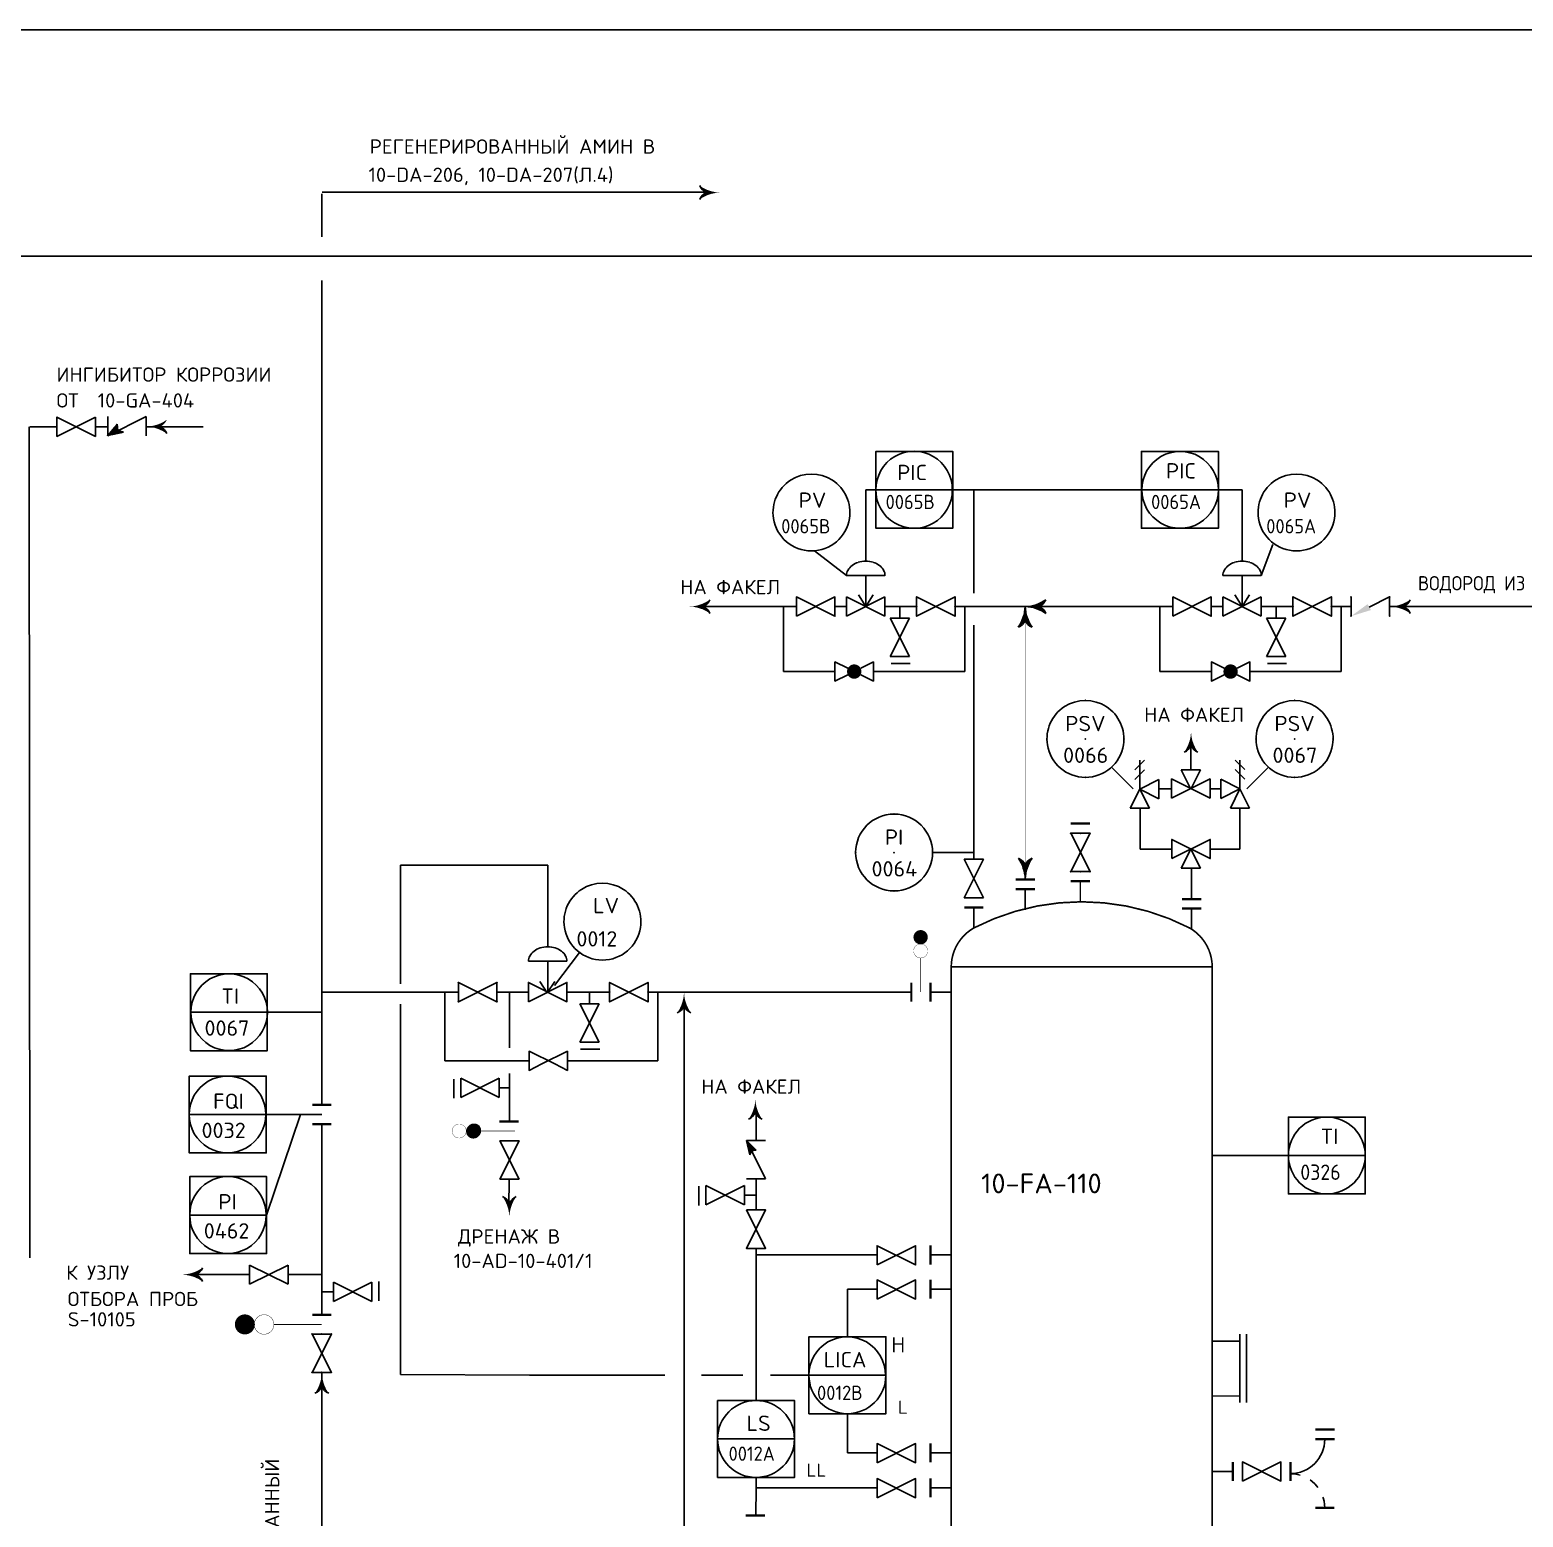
# Model space of a CAD drawing. Extents: x 270 to 589, y 86 to 206.
# Drawn here: x 444.64 to 458.23, y 102.06 to 115.6 of the extents above; entities that cross this region are included whole.
import ezdxf
from ezdxf.enums import TextEntityAlignment as Align

# ---------------------------------------------------------------- set-up
doc = ezdxf.new("R2010")
doc.units = 0
doc.header["$MEASUREMENT"] = 0
for name, pattern in [('DASH', [0.15625, 0.09375, -0.0625]), ('HIDDEN', [0.125, 0.0625, -0.0625]), ('PHANTOM', [0.84375, 0.375, -0.09375, 0.09375, -0.09375, 0.09375, -0.09375]), ('SDASH', [0.09375, 0.046875, -0.046875])]:
    doc.linetypes.add(name, pattern=pattern)
doc.layers.get('0').update_dxf_attribs({"linetype": 'CONTINUOUS'})
for name, color, linetype in [('IN-ATTRIBS', 7, 'CONTINUOUS'), ('IN-ELECTRICAL', 7, 'HIDDEN'), ('IN-EQUIPMENT', 7, 'CONTINUOUS'), ('IN-INST-TAP', 7, 'CONTINUOUS'), ('IN-INSTRUMENT', 7, 'SDASH'), ('IN-MAJ-PROC', 3, 'CONTINUOUS'), ('IN-MIN-PROC', 7, 'CONTINUOUS'), ('IN-PNEUMATIC', 7, 'CONTINUOUS')]:
    doc.layers.add(name, color=color, linetype=linetype)
doc.styles.add('ATTRIBS', font='SIMPLEX', dxfattribs={"width": 0.8, "height": 0.125})
doc.styles.add('NARROW', font='simplex', dxfattribs={"width": 0.75, "height": 0.1})
doc.styles.add('S1', font='SIMPLEX.shx')
doc.styles.add('SIMPLEX', font='SIMPLEX')

# ---------------------------------------------------------------- blocks, each defined once
blk = doc.blocks.new('BUBTEXT')
at = {"layer": 'IN-ATTRIBS'}
for p in [(0, 0.25), (-0.25, 0), (0, 0), (0.25, 0), (0, -0.25)]:
    blk.add_point(p, dxfattribs=at)
at = {"layer": 'IN-ATTRIBS', "flags": 1}
for tag, style, width, p in [('IDNUM', 'ATTRIBS', 0.8, (0.0087, 0.5838)), ('DWGNO', 'ATTRIBS', 0.8, (0.0029, 0.4474)), ('FILENO', 'ATTRIBS', 0.8, (-0.003, 0.3111)), ('LOC', 'ATTRIBS', 0.8, (-0.0799, -0.422)), ('SIG', 'ATTRIBS', 0.8, (-0.0872, -0.5633)), ('INSTALL', 'ATTRIBS', 0.8, (-0.0872, -0.6994)), ('SERV', 'ATTRIBS', 0.8, (-0.0834, -0.8376)), ('DATE', 'ATTRIBS', 0.8, (-0.0881, -0.9694)), ('DES', 'NARROW', 0.75, (-0.0866, -1.1017)), ('CSYS', 'NARROW', 0.75, (-0.0866, -1.2425))]:
    blk.add_attdef(tag, text='', height=0.1, dxfattribs=dict(at, style=style, width=width)).set_placement(p, align=Align.CENTER)
at = {"layer": 'IN-ATTRIBS', "style": 'ATTRIBS', "flags": 1}
blk.add_attdef('SYSCDI', text='', height=0.1, dxfattribs=at).set_placement((-0.3125, 0.3125), align=Align.RIGHT)
at = {"layer": 'IN-ATTRIBS', "style": 'S1'}
for tag, p in [('XT', (0.3241, 0.2568)), ('A1', (0.3233, 0.1153)), ('A2', (0.3233, -0.0347)), ('A3', (0.3233, -0.1847)), ('RES', (0.3233, -0.3422))]:
    blk.add_attdef(tag, p, '', height=0.1, dxfattribs=at)
at = {"layer": 'IN-ATTRIBS', "style": 'ATTRIBS'}
blk.add_attdef('SYSCDV', text='', height=0.1, dxfattribs=at).set_placement((-0.3125, 0.1411), align=Align.RIGHT)
at = {"layer": 'IN-ATTRIBS', "style": 'S1'}
for tag, p in [('INSTTYPE', (-0.0002, 0.0499)), ('TAGNUM', (0.0019, -0.1561)), ('MD', (0.4017, -0.5655)), ('SZ', (0.4017, -0.6963))]:
    blk.add_attdef(tag, text='', height=0.1, dxfattribs=at).set_placement(p, align=Align.CENTER)
blk = doc.blocks.new('VALVTEXT')
at = {"layer": 'IN-ATTRIBS'}
for p in [(0, 0.0625), (0, 0), (0.25, 0.0625), (0.25, 0), (0, -0.0625), (0.25, -0.0625)]:
    blk.add_point(p, dxfattribs=at)
at = {"layer": 'IN-ATTRIBS', "style": 'S1', "flags": 1}
for tag, p in [('IDNUM', (0.125, 0.5625)), ('DWGNO', (0.125, 0.4375)), ('FILENO', (0.125, 0.3125))]:
    blk.add_attdef(tag, text='', height=0.1, dxfattribs=at).set_placement(p, align=Align.CENTER)
at = {"layer": 'IN-ATTRIBS', "style": 'S1'}
for tag, p in [('MODE', (0.125, 0.078125)), ('SIZE', (0.125, -0.1875))]:
    blk.add_attdef(tag, text='', height=0.1, dxfattribs=at).set_placement(p, align=Align.CENTER)

msp = doc.modelspace()

# ---------------------------------------------------------------- hatches: boundary and pattern name
at = {"linetype": 'DASH'}
h = msp.add_hatch(dxfattribs=at)
h.set_pattern_fill('ANSI31', color=2, scale=0.0014, angle=360, style=0)
h.set_pattern_definition([(45, (-17.16701817, 90.45325005), (-0.00012374368671, 0.00012374368671), [])])
edge = h.paths.add_edge_path()
edge.add_line((445.491, 111.935), (445.345, 111.903))
edge.add_line((445.347, 111.904), (445.433, 112.008))
edge.add_line((445.433, 112.008), (445.44, 111.95))
edge.add_line((445.44, 111.95), (445.491, 111.935))
at = {"linetype": 'CONTINUOUS'}
h = msp.add_hatch(dxfattribs=at)
h.set_pattern_fill('ANSI31', color=2, scale=0.001, angle=90, style=0)
h.set_pattern_definition([(135, (459.09195423, -239.25420055), (-8.838834765e-05, -8.838834765e-05), [])])
edge = h.paths.add_edge_path()
edge.add_arc((448.677, 105.574), 0.0638, 270, 450)
edge.add_arc((448.677, 105.574), 0.0638, 90, 270)
at = {"layer": 'IN-MIN-PROC', "linetype": 'CONTINUOUS'}
h = msp.add_hatch(dxfattribs=at)
h.set_pattern_fill('ANSI31', color=2, scale=0.0001, angle=-90, style=0)
h.set_pattern_definition([(315, (294.642694673, 475.796867016), (8.83883476483e-06, 8.83883476483e-06), [])])
h.paths.add_polyline_path([(451.19, 105.358), (451.159, 105.489), (451.247, 105.399), (451.206, 105.394)])

# ---------------------------------------------------------------- linework, layer by layer
at = {"color": 6, "linetype": 'CONTINUOUS'}
msp.add_line((271.084, 115.597), (567.702, 115.597, 0.558), dxfattribs=at)
at = {"color": 5, "linetype": 'CONTINUOUS'}
for p, q in [((447.295, 114.104), (447.295, 113.712)), ((450.817, 114.12), (447.297, 114.12)), ((447.295, 113.316), (447.295, 105.811)), ((444.639, 104.421), (444.633, 111.985)), ((444.639, 111.985), (444.885, 111.985)), ((445.235, 111.985), (445.347, 111.985)), ((445.697, 111.985), (446.215, 111.985)), ((451.308, 110.348), (451.615, 110.348)), ((457.012, 110.348), (457.197, 110.348)), ((457.197, 110.348), (460.071, 110.348)), ((455.205, 109.084), (455.205, 109.084)), ((448.349, 106.838), (447.295, 106.838)), ((448.539, 106.838), (448.349, 106.838)), ((448.414, 106.838), (448.414, 106.213)), ((449.176, 106.838), (448.889, 106.838)), ((449.002, 106.838), (449.002, 106.331)), ((449.914, 106.838), (449.526, 106.838)), ((452.66, 106.838), (450.264, 106.838)), ((450.354, 106.838), (450.354, 106.213)), ((450.592, 106.721), (450.592, 98.936)), ((448.414, 106.213), (449.181, 106.213)), ((450.354, 106.213), (449.531, 106.213)), ((449.002, 106.096), (449.002, 105.661)), ((451.247, 105.766), (451.247, 105.489)), ((447.295, 105.636), (447.295, 103.901)), ((449, 105.136), (448.998, 104.883)), ((451.247, 105.139), (451.247, 104.856)), ((446.638, 104.267), (446.147, 104.267)), ((447.295, 104.267), (446.988, 104.267)), ((452.078, 104.134), (452.348, 104.134)), ((447.295, 103.376), (447.295, 99.831)), ((451.247, 102.326), (451.244, 102.073)), ((452.348, 102.326), (451.247, 102.326))]:
    msp.add_line(p, q, dxfattribs=at)
at = {"color": 2}
for p, q in [((445.347, 112.078), (445.347, 111.903)), ((445.347, 111.903), (445.697, 112.078)), ((445.697, 112.078), (445.697, 111.903)), ((452.07, 110.629), (452.42, 110.629)), ((452.245, 110.348), (452.245, 110.629)), ((455.495, 110.629), (455.845, 110.629)), ((455.67, 110.348), (455.67, 110.629)), ((452.07, 110.435), (452.07, 110.26)), ((452.42, 110.26), (452.07, 110.435)), ((452.07, 110.26), (452.42, 110.435)), ((452.42, 110.435), (452.42, 110.26)), ((452.555, 110.242), (452.555, 110.348)), ((455.495, 110.26), (455.845, 110.435)), ((455.845, 110.26), (455.495, 110.435)), ((455.495, 110.435), (455.495, 110.26)), ((455.845, 110.435), (455.845, 110.26)), ((455.98, 110.242), (455.98, 110.348)), ((456.662, 110.26), (456.662, 110.435)), ((452.643, 110.242), (452.468, 110.242)), ((452.468, 109.892), (452.643, 110.242)), ((452.468, 110.242), (452.643, 109.892)), ((456.068, 110.242), (455.893, 110.242)), ((455.893, 109.892), (456.068, 110.242)), ((455.893, 110.242), (456.068, 109.892)), ((452.643, 109.892), (452.468, 109.892)), ((452.65, 109.828), (452.475, 109.828)), ((456.068, 109.892), (455.893, 109.892)), ((456.075, 109.828), (455.9, 109.828)), ((454.694, 108.862), (454.782, 108.949)), ((454.694, 108.774), (454.782, 108.862)), ((454.738, 108.687), (454.738, 108.949)), ((455.203, 108.687), (455.115, 108.862)), ((455.115, 108.862), (455.29, 108.862)), ((455.29, 108.862), (455.203, 108.687)), ((455.606, 108.951), (455.694, 108.864)), ((455.606, 108.864), (455.694, 108.776)), ((455.65, 108.689), (455.65, 108.951)), ((454.738, 108.687), (454.913, 108.774)), ((454.913, 108.774), (454.913, 108.599)), ((455.65, 108.689), (455.475, 108.776)), ((455.475, 108.776), (455.475, 108.601)), ((454.738, 108.687), (454.651, 108.512)), ((454.913, 108.599), (454.738, 108.687)), ((454.826, 108.512), (454.738, 108.687)), ((455.475, 108.601), (455.65, 108.689)), ((455.65, 108.689), (455.563, 108.514)), ((455.65, 108.689), (455.738, 108.514)), ((454.651, 108.512), (454.826, 108.512)), ((455.563, 108.514), (455.738, 108.514)), ((455.205, 108.14), (455.117, 107.965)), ((455.292, 107.965), (455.205, 108.14)), ((455.117, 107.965), (455.292, 107.965)), ((449.176, 107.119), (449.526, 107.119)), ((449.352, 106.838), (449.352, 107.119)), ((449.731, 106.732), (449.731, 106.838)), ((449.643, 106.732), (449.818, 106.382)), ((449.643, 106.382), (449.818, 106.732)), ((449.818, 106.732), (449.643, 106.732)), ((449.818, 106.382), (449.643, 106.382)), ((449.825, 106.318), (449.65, 106.318)), ((448.496, 105.872), (448.496, 106.047)), ((448.56, 106.054), (448.91, 105.879)), ((448.56, 105.879), (448.56, 106.054)), ((448.91, 106.054), (448.56, 105.879)), ((448.91, 105.879), (448.91, 106.054)), ((448.911, 105.966), (449.002, 105.966)), ((451.159, 105.489), (451.334, 105.139)), ((451.334, 105.489), (451.159, 105.489)), ((450.727, 104.896), (450.727, 105.071)), ((451.141, 105.078), (450.791, 104.903)), ((450.791, 104.903), (450.791, 105.078)), ((450.791, 105.078), (451.141, 104.903)), ((451.141, 104.903), (451.141, 105.078)), ((451.334, 105.139), (451.159, 105.139)), ((451.141, 104.99), (451.247, 104.99)), ((446.988, 104.354), (446.638, 104.179)), ((446.638, 104.179), (446.638, 104.354)), ((446.638, 104.354), (446.988, 104.179)), ((446.988, 104.179), (446.988, 104.354)), ((447.401, 104.11), (447.295, 104.11)), ((447.401, 104.022), (447.751, 104.197)), ((447.751, 104.022), (447.401, 104.197)), ((447.401, 104.197), (447.401, 104.022)), ((447.751, 104.197), (447.751, 104.022)), ((447.815, 104.204), (447.815, 104.029))]:
    msp.add_line(p, q, dxfattribs=at)
at = {"color": 2, "linetype": 'DASH'}
for p, q in [((445.347, 111.904), (445.433, 112.008)), ((445.433, 112.008), (445.44, 111.95)), ((445.491, 111.935), (445.345, 111.903)), ((445.44, 111.95), (445.491, 111.935))]:
    msp.add_line(p, q, dxfattribs=at)
at = {"linetype": 'CONTINUOUS'}
for p, q in [((452.337, 111.41), (453.037, 111.41)), ((454.754, 111.41), (455.454, 111.41)), ((446.099, 106.655), (446.799, 106.655)), ((446.089, 105.724), (446.789, 105.724)), ((456.091, 105.351), (456.791, 105.351)), ((446.093, 104.809), (446.793, 104.809)), ((451.728, 103.351), (452.428, 103.351)), ((450.897, 102.771), (451.597, 102.771))]:
    msp.add_line(p, q, dxfattribs=at)
at = {"color": 7, "linetype": 'CONTINUOUS'}
for p, q in [((455.845, 110.629), (455.95, 110.913)), ((452.07, 110.629), (451.779, 110.855)), ((452.245, 110.348), (452.178, 110.453)), ((452.245, 110.348), (452.313, 110.453)), ((455.67, 110.348), (455.603, 110.453)), ((455.67, 110.348), (455.738, 110.453)), ((449.347, 106.831), (449.279, 106.936)), ((449.347, 106.831), (449.415, 106.936)), ((446.799, 106.655), (447.295, 106.655)), ((455.404, 105.351), (456.091, 105.351))]:
    msp.add_line(p, q, dxfattribs=at)
at = {"color": 5, "linetype": 'CONTINUOUS'}
for points in [[(450.796, 114.116, -0.206864), (450.734, 114.179)], [(450.796, 114.116, 0.206864), (450.734, 114.054)], [(445.822, 111.985, -0.206864), (445.884, 111.923)], [(457.137, 110.348, 0.206864), (457.2, 110.41)], [(457.137, 110.348, -0.206864), (457.2, 110.285)], [(450.592, 106.713, -0.206864), (450.529, 106.65)], [(450.592, 106.713, 0.206864), (450.654, 106.65)], [(451.241, 105.743, -0.206864), (451.178, 105.681)], [(451.241, 105.743, 0.206864), (451.303, 105.681)], [(449.002, 104.914, 0.206864), (448.94, 104.977)], [(449.002, 104.914, -0.206864), (449.065, 104.977)], [(446.147, 104.267, 0.206864), (446.21, 104.329)], [(446.147, 104.267, -0.206864), (446.21, 104.204)], [(447.295, 103.25, -0.206864), (447.233, 103.187)], [(447.295, 103.25, 0.206864), (447.358, 103.187)]]:
    msp.add_lwpolyline(points, format="xyb", dxfattribs=at)
at = {"color": 2}
for points in [[(445.235, 112.072), (444.885, 111.897), (444.885, 112.072), (445.235, 111.897)], [(451.615, 110.26), (451.965, 110.435), (451.965, 110.26), (451.615, 110.435)], [(452.708, 110.26), (453.058, 110.435), (453.058, 110.26), (452.708, 110.435)], [(455.04, 110.26), (455.39, 110.435), (455.39, 110.26), (455.04, 110.435)], [(456.133, 110.26), (456.483, 110.435), (456.483, 110.26), (456.133, 110.435)], [(455.029, 108.604), (455.379, 108.779), (455.379, 108.604), (455.029, 108.779)], [(454.286, 107.935), (454.111, 108.285), (454.286, 108.285), (454.111, 107.935)], [(455.03, 108.053), (455.38, 108.228), (455.38, 108.053), (455.03, 108.228)], [(453.316, 107.697), (453.141, 108.047), (453.316, 108.047), (453.141, 107.697)], [(448.539, 106.75), (448.889, 106.925), (448.889, 106.75), (448.539, 106.925)], [(449.176, 106.751), (449.526, 106.926), (449.526, 106.751), (449.176, 106.926)], [(449.914, 106.75), (450.264, 106.925), (450.264, 106.75), (449.914, 106.925)], [(449.091, 105.136), (448.916, 105.486), (449.091, 105.486), (448.916, 105.136)], [(451.159, 104.856), (451.334, 104.506), (451.159, 104.506), (451.334, 104.856)], [(452.348, 104.355), (452.698, 104.53), (452.698, 104.355), (452.348, 104.53)], [(452.348, 104.044), (452.698, 104.219), (452.698, 104.044), (452.348, 104.219)], [(447.383, 103.376), (447.208, 103.726), (447.383, 103.726), (447.208, 103.376)], [(452.348, 102.554), (452.698, 102.729), (452.698, 102.554), (452.348, 102.729)], [(455.673, 102.387), (456.023, 102.562), (456.023, 102.387), (455.673, 102.562)], [(452.348, 102.236), (452.698, 102.411), (452.698, 102.236), (452.348, 102.411)]]:
    msp.add_lwpolyline(points, close=True, dxfattribs=at)
for points in [[(453.037, 111.357), (453.037, 111.76), (452.337, 111.76), (452.337, 111.357)], [(455.454, 111.357), (455.454, 111.76), (454.754, 111.76), (454.754, 111.357)], [(452.337, 111.357), (452.337, 111.06), (453.037, 111.06), (453.037, 111.357)], [(454.754, 111.357), (454.754, 111.06), (455.454, 111.06), (455.454, 111.357)], [(446.799, 106.601), (446.799, 107.005), (446.099, 107.005), (446.099, 106.601)], [(446.099, 106.601), (446.099, 106.305), (446.799, 106.305), (446.799, 106.601)], [(446.789, 105.67), (446.789, 106.074), (446.089, 106.074), (446.089, 105.67)], [(446.089, 105.67), (446.089, 105.374), (446.789, 105.374), (446.789, 105.67)], [(456.791, 105.297), (456.791, 105.701), (456.091, 105.701), (456.091, 105.297)], [(456.091, 105.297), (456.091, 105.001), (456.791, 105.001), (456.791, 105.297)], [(446.793, 104.755), (446.793, 105.159), (446.093, 105.159), (446.093, 104.755)], [(446.093, 104.755), (446.093, 104.459), (446.793, 104.459), (446.793, 104.755)], [(452.428, 103.297), (452.428, 103.701), (451.728, 103.701), (451.728, 103.297)], [(451.728, 103.297), (451.728, 103.001), (452.428, 103.001), (452.428, 103.297)], [(451.597, 102.717), (451.597, 103.121), (450.897, 103.121), (450.897, 102.717)], [(450.897, 102.717), (450.897, 102.421), (451.597, 102.421), (451.597, 102.717)]]:
    msp.add_lwpolyline(points)
at = {"color": 5}
for points in [[(450.765, 110.348, 0.206864), (450.827, 110.41)], [(450.765, 110.348, -0.206864), (450.827, 110.285)], [(453.696, 110.348, 0.150368), (453.884, 110.41)], [(453.696, 110.348, 0.150368), (453.759, 110.16)], [(453.821, 110.348, 0.206864), (453.884, 110.41)], [(453.821, 110.348, -0.206864), (453.884, 110.285)], [(453.696, 110.223, -0.206864), (453.634, 110.16)], [(453.696, 110.223, 0.206864), (453.759, 110.16)], [(455.205, 109.084, -0.206864), (455.143, 109.022)], [(455.205, 109.084, 0.206864), (455.268, 109.022)], [(453.696, 107.994, 0.206864), (453.634, 108.057)], [(453.696, 107.869, 0.150368), (453.634, 108.057)], [(453.696, 107.994, -0.206864), (453.759, 108.057)]]:
    msp.add_lwpolyline(points, format="xyb", dxfattribs=at)
at = {"color": 2}
for points in [[(457.012, 110.26), (457.012, 110.435), (456.827, 110.343)], [(452.082, 109.786), (451.965, 109.844), (451.965, 109.669), (452.082, 109.727)], [(452.199, 109.786), (452.315, 109.844), (452.315, 109.669), (452.199, 109.727)], [(455.507, 109.786), (455.391, 109.844), (455.391, 109.669), (455.507, 109.727)], [(455.624, 109.786), (455.741, 109.844), (455.741, 109.669), (455.624, 109.727)], [(449.415, 106.184), (449.181, 106.3), (449.181, 106.125), (449.297, 106.184)], [(449.297, 106.184), (449.531, 106.3), (449.531, 106.125), (449.415, 106.184)]]:
    msp.add_lwpolyline(points, dxfattribs=at)
for points, const_width in [([(452.108, 109.756, 1), (452.173, 109.756, 1)], 0.0656), ([(455.533, 109.756, 1), (455.598, 109.756, 1)], 0.0656), ([(452.712, 107.338, 1), (452.777, 107.338, 1)], 0.065), ([(452.681, 107.213, 1), (452.809, 107.213, 1)], 0.0025), ([(448.545, 105.51, 1), (448.545, 105.638, 1)], 0.0025), ([(448.677, 105.51, 1), (448.677, 105.638, 1)], 0.0025), ([(446.595, 103.768, 1), (446.595, 103.859, 1)], 0.091), ([(446.77, 103.724, 1), (446.77, 103.902, 1)], 0.0035)]:
    msp.add_lwpolyline(points, format="xyb", close=True, dxfattribs=dict(at, const_width=const_width))
at = {"color": 6}
for points, const_width in [([(453.609, 107.774), (453.784, 107.774)], 0.021), ([(453.696, 107.587), (453.696, 107.774)], 0.015), ([(454.111, 107.848), (454.286, 107.848)], 0.021), ([(454.198, 107.66), (454.198, 107.848)], 0.015), ([(453.141, 107.609), (453.316, 107.609)], 0.021), ([(453.228, 107.422), (453.228, 107.609)], 0.015), ([(455.123, 107.598), (455.298, 107.598)], 0.021), ([(455.21, 107.41), (455.21, 107.598)], 0.015), ([(452.835, 106.75), (452.835, 106.925)], 0.021), ([(453.023, 106.838), (452.835, 106.838)], 0.015), ([(452.835, 104.358), (452.835, 104.533)], 0.021), ([(453.023, 104.446), (452.835, 104.446)], 0.015), ([(452.835, 104.047), (452.835, 104.222)], 0.021), ([(453.023, 104.134), (452.835, 104.134)], 0.015), ([(455.648, 103.725), (455.648, 103.1)], 0.015), ([(455.71, 103.725), (455.71, 103.1)], 0.015), ([(455.398, 103.662), (455.648, 103.662)], 0.015), ([(455.398, 103.162), (455.648, 103.162)], 0.015), ([(452.835, 102.557), (452.835, 102.732)], 0.021), ([(453.023, 102.645), (452.835, 102.645)], 0.015), ([(455.398, 102.475), (455.585, 102.475)], 0.015), ([(455.585, 102.562), (455.585, 102.387)], 0.021), ([(452.835, 102.239), (452.835, 102.414)], 0.021), ([(453.023, 102.326), (452.835, 102.326)], 0.015)]:
    msp.add_lwpolyline(points, dxfattribs=dict(at, const_width=const_width))
at = {"color": 2}
msp.add_lwpolyline([(449.526, 107.119, 0.126822), (449.514, 107.167, 0.10607), (449.475, 107.212, 0.085783), (449.42, 107.24, 0.075445), (449.351, 107.25, 0.075445), (449.282, 107.24, 0.085783), (449.227, 107.212, 0.10607), (449.189, 107.167, 0.126822), (449.176, 107.119)], format="xyb", dxfattribs=at)
for points, const_width in [([(452.745, 107.15), (452.745, 106.838)], 0.005), ([(448.739, 105.574), (449.052, 105.574)], 0.005), ([(446.858, 103.813), (447.295, 103.813)], 0.007)]:
    msp.add_lwpolyline(points, dxfattribs=dict(at, const_width=const_width))
msp.add_circle((452.503, 108.109), 0.35)
for centre, radius, start, end in [((452.685, 111.413), 0.348, 359.6296, 180.3704), ((455.106, 111.412), 0.348, 359.6836, 180.3164), ((451.751, 111.204), 0.35, 351.1529, 188.8471), ((456.165, 111.204), 0.35, 351.1529, 188.8471), ((452.685, 111.408), 0.348, 178.8556, 0.4035), ((455.106, 111.408), 0.348, 179.5934, 0.4066), ((451.751, 111.204), 0.35, 188.8471, 351.1529), ((456.165, 111.204), 0.35, 188.8471, 351.1529), ((456.148, 109.143), 0.35, 351.1529, 188.8471), ((456.148, 109.143), 0.35, 188.8471, 351.1529), ((449.849, 107.48), 0.35, 351.1529, 188.8471), ((449.849, 107.48), 0.35, 188.8471, 351.1529), ((446.452, 106.657), 0.348, 359.6836, 180.3164), ((446.452, 106.654), 0.348, 179.8186, 0.1814), ((446.437, 105.726), 0.348, 359.6548, 180.3452), ((446.437, 105.723), 0.348, 179.787, 0.213), ((456.441, 105.351), 0.35, 360, 180), ((456.441, 105.351), 0.35, 180, 0), ((446.441, 104.811), 0.348, 359.6296, 180.3704), ((446.441, 104.807), 0.348, 179.5934, 0.4066), ((452.076, 103.353), 0.348, 359.6296, 180.3704), ((452.078, 103.351), 0.35, 180, 360), ((451.247, 102.771), 0.35, 0, 180), ((451.247, 102.771), 0.35, 180, 0)]:
    msp.add_arc(centre, radius, start, end)
for centre, radius, start, end in [((452.245, 110.528), 0.233, 90, 107.2579), ((452.245, 110.528), 0.233, 72.7421, 90), ((455.67, 110.528), 0.233, 90, 107.2579), ((455.67, 110.528), 0.233, 72.7421, 90), ((452.17, 110.629), 0.0996, 151.0888, 180), ((452.206, 110.609), 0.141, 126.8699, 151.0888), ((452.23, 110.578), 0.18, 107.2579, 126.8699), ((452.261, 110.578), 0.18, 53.1301, 72.7421), ((452.285, 110.609), 0.141, 28.9112, 53.1301), ((452.321, 110.629), 0.0996, 360, 28.9112), ((455.595, 110.629), 0.0996, 151.0888, 180), ((455.631, 110.609), 0.141, 126.8699, 151.0888), ((455.655, 110.578), 0.18, 107.2579, 126.8699), ((455.686, 110.578), 0.18, 53.1301, 72.7421), ((455.71, 110.609), 0.141, 28.9112, 53.1301), ((455.746, 110.629), 0.0996, 360, 28.9112)]:
    msp.add_arc(centre, radius, start, end, dxfattribs=at)
at = {"color": 5}
for centre, start, end in [((453.36, 110.356), 324.4623, 358.6678), ((453.689, 110.012), 54.4623, 88.6678), ((454.032, 107.861), 144.4623, 178.6678)]:
    msp.add_arc(centre, 0.336, start, end, dxfattribs=at)
at = {"color": 7}
for start, end in [(351.1529, 188.8471), (188.8471, 351.1529)]:
    msp.add_arc((454.244, 109.143), 0.35, start, end, dxfattribs=at)
at = {"color": 5, "linetype": 'CONTINUOUS'}
for points in [[(450.767, 114.157), (450.742, 114.162), (450.734, 114.179)], [(450.804, 114.14), (450.752, 114.148), (450.767, 114.157), (450.742, 114.162)], [(450.842, 114.127), (450.765, 114.135), (450.804, 114.14), (450.752, 114.148)], [(450.767, 114.075), (450.742, 114.07), (450.734, 114.054)], [(450.804, 114.092), (450.752, 114.085), (450.767, 114.075), (450.742, 114.07)], [(450.842, 114.105), (450.765, 114.097), (450.804, 114.092), (450.752, 114.085)], [(450.881, 114.119), (450.78, 114.124), (450.842, 114.127), (450.765, 114.135)], [(450.881, 114.113), (450.78, 114.108), (450.842, 114.105), (450.765, 114.097)], [(450.921, 114.116), (450.796, 114.116), (450.881, 114.119), (450.78, 114.124)], [(450.921, 114.116), (450.796, 114.116), (450.881, 114.113), (450.78, 114.108)], [(445.697, 111.985), (445.822, 111.985), (445.737, 111.989), (445.838, 111.993)], [(445.697, 111.985), (445.822, 111.985), (445.737, 111.982), (445.838, 111.977)], [(445.737, 111.989), (445.838, 111.993), (445.776, 111.997), (445.853, 112.004)], [(445.737, 111.982), (445.838, 111.977), (445.776, 111.974), (445.853, 111.967)], [(445.776, 111.997), (445.853, 112.004), (445.814, 112.009), (445.865, 112.017)], [(445.776, 111.974), (445.853, 111.967), (445.814, 111.961), (445.865, 111.954)], [(445.814, 112.009), (445.865, 112.017), (445.85, 112.026), (445.876, 112.031)], [(445.85, 112.026), (445.876, 112.031), (445.884, 112.048)], [(445.814, 111.961), (445.865, 111.954), (445.85, 111.944), (445.876, 111.939)], [(445.85, 111.944), (445.876, 111.939), (445.884, 111.923)], [(457.012, 110.348), (457.137, 110.348), (457.052, 110.351), (457.153, 110.356)], [(457.012, 110.348), (457.137, 110.348), (457.052, 110.345), (457.153, 110.34)], [(457.052, 110.351), (457.153, 110.356), (457.091, 110.359), (457.168, 110.366)], [(457.052, 110.345), (457.153, 110.34), (457.091, 110.336), (457.168, 110.329)], [(457.091, 110.359), (457.168, 110.366), (457.129, 110.372), (457.181, 110.379)], [(457.129, 110.372), (457.181, 110.379), (457.166, 110.389), (457.192, 110.394)], [(457.166, 110.389), (457.192, 110.394), (457.2, 110.41)], [(457.091, 110.336), (457.168, 110.329), (457.129, 110.324), (457.181, 110.316)], [(457.129, 110.324), (457.181, 110.316), (457.166, 110.307), (457.192, 110.302)], [(457.166, 110.307), (457.192, 110.302), (457.2, 110.285)], [(450.592, 106.838), (450.592, 106.713), (450.588, 106.798), (450.584, 106.697)], [(450.592, 106.838), (450.592, 106.713), (450.595, 106.798), (450.6, 106.697)], [(450.551, 106.684), (450.545, 106.658), (450.529, 106.65)], [(450.568, 106.721), (450.56, 106.669), (450.551, 106.684), (450.545, 106.658)], [(450.58, 106.759), (450.573, 106.682), (450.568, 106.721), (450.56, 106.669)], [(450.588, 106.798), (450.584, 106.697), (450.58, 106.759), (450.573, 106.682)], [(450.595, 106.798), (450.6, 106.697), (450.603, 106.759), (450.61, 106.682)], [(450.603, 106.759), (450.61, 106.682), (450.616, 106.721), (450.623, 106.669)], [(450.616, 106.721), (450.623, 106.669), (450.633, 106.684), (450.638, 106.658)], [(450.633, 106.684), (450.638, 106.658), (450.654, 106.65)], [(451.241, 105.868), (451.241, 105.743), (451.238, 105.828), (451.233, 105.727)], [(451.241, 105.868), (451.241, 105.743), (451.244, 105.828), (451.249, 105.727)], [(451.217, 105.751), (451.21, 105.699), (451.2, 105.714), (451.195, 105.689)], [(451.23, 105.789), (451.222, 105.712), (451.217, 105.751), (451.21, 105.699)], [(451.238, 105.828), (451.233, 105.727), (451.23, 105.789), (451.222, 105.712)], [(451.244, 105.828), (451.249, 105.727), (451.252, 105.789), (451.26, 105.712)], [(451.252, 105.789), (451.26, 105.712), (451.265, 105.751), (451.272, 105.699)], [(451.265, 105.751), (451.272, 105.699), (451.282, 105.714), (451.287, 105.689)], [(451.2, 105.714), (451.195, 105.689), (451.178, 105.681)], [(451.282, 105.714), (451.287, 105.689), (451.303, 105.681)], [(448.961, 104.943), (448.956, 104.969), (448.94, 104.977)], [(448.978, 104.906), (448.971, 104.958), (448.961, 104.943), (448.956, 104.969)], [(448.991, 104.868), (448.984, 104.945), (448.978, 104.906), (448.971, 104.958)], [(448.999, 104.829), (448.994, 104.93), (448.991, 104.868), (448.984, 104.945)], [(449.002, 104.789), (449.002, 104.914), (448.999, 104.829), (448.994, 104.93)], [(449.002, 104.789), (449.002, 104.914), (449.005, 104.829), (449.01, 104.93)], [(449.005, 104.829), (449.01, 104.93), (449.014, 104.868), (449.021, 104.945)], [(449.014, 104.868), (449.021, 104.945), (449.026, 104.906), (449.034, 104.958)], [(449.026, 104.906), (449.034, 104.958), (449.043, 104.943), (449.048, 104.969)], [(449.043, 104.943), (449.048, 104.969), (449.065, 104.977)], [(446.022, 104.267), (446.147, 104.267), (446.062, 104.27), (446.164, 104.275)], [(446.022, 104.267), (446.147, 104.267), (446.062, 104.263), (446.164, 104.259)], [(446.062, 104.27), (446.164, 104.275), (446.102, 104.278), (446.178, 104.285)], [(446.062, 104.263), (446.164, 104.259), (446.102, 104.255), (446.178, 104.248)], [(446.102, 104.278), (446.178, 104.285), (446.14, 104.291), (446.191, 104.298)], [(446.102, 104.255), (446.178, 104.248), (446.14, 104.243), (446.191, 104.235)], [(446.14, 104.291), (446.191, 104.298), (446.176, 104.308), (446.202, 104.313)], [(446.14, 104.243), (446.191, 104.235), (446.176, 104.226), (446.202, 104.221)], [(446.176, 104.308), (446.202, 104.313), (446.21, 104.329)], [(446.176, 104.226), (446.202, 104.221), (446.21, 104.204)], [(447.284, 103.296), (447.277, 103.219), (447.271, 103.258), (447.264, 103.206)], [(447.292, 103.335), (447.287, 103.234), (447.284, 103.296), (447.277, 103.219)], [(447.295, 103.375), (447.295, 103.25), (447.292, 103.335), (447.287, 103.234)], [(447.295, 103.375), (447.295, 103.25), (447.299, 103.335), (447.303, 103.234)], [(447.299, 103.335), (447.303, 103.234), (447.307, 103.296), (447.314, 103.219)], [(447.307, 103.296), (447.314, 103.219), (447.319, 103.258), (447.327, 103.206)], [(447.254, 103.221), (447.249, 103.195), (447.233, 103.187)], [(447.271, 103.258), (447.264, 103.206), (447.254, 103.221), (447.249, 103.195)], [(447.319, 103.258), (447.327, 103.206), (447.336, 103.221), (447.341, 103.195)], [(447.336, 103.221), (447.341, 103.195), (447.358, 103.187)]]:
    msp.add_solid(points, dxfattribs=at)
at = {"color": 5}
for points in [[(450.64, 110.348), (450.765, 110.348), (450.68, 110.351), (450.781, 110.356)], [(450.64, 110.348), (450.765, 110.348), (450.68, 110.345), (450.781, 110.34)], [(450.68, 110.351), (450.781, 110.356), (450.719, 110.359), (450.796, 110.366)], [(450.68, 110.345), (450.781, 110.34), (450.719, 110.336), (450.796, 110.329)], [(450.719, 110.359), (450.796, 110.366), (450.757, 110.372), (450.809, 110.379)], [(450.757, 110.372), (450.809, 110.379), (450.793, 110.389), (450.819, 110.394)], [(450.793, 110.389), (450.819, 110.394), (450.827, 110.41)], [(453.696, 110.348), (453.696, 110.223), (453.693, 110.308), (453.688, 110.207)], [(453.696, 110.348), (453.821, 110.348), (453.736, 110.351), (453.838, 110.356)], [(453.696, 110.348), (453.696, 110.223), (453.7, 110.308), (453.704, 110.207)], [(453.696, 110.348), (453.821, 110.348), (453.736, 110.345), (453.838, 110.34)], [(453.736, 110.351), (453.838, 110.356), (453.776, 110.359), (453.852, 110.366)], [(453.736, 110.345), (453.838, 110.34), (453.776, 110.336), (453.852, 110.329)], [(453.776, 110.359), (453.852, 110.366), (453.814, 110.372), (453.865, 110.379)], [(453.814, 110.372), (453.865, 110.379), (453.85, 110.389), (453.876, 110.394)], [(453.85, 110.389), (453.876, 110.394), (453.884, 110.41)], [(450.719, 110.336), (450.796, 110.329), (450.757, 110.324), (450.809, 110.316)], [(450.757, 110.324), (450.809, 110.316), (450.793, 110.307), (450.819, 110.302)], [(450.793, 110.307), (450.819, 110.302), (450.827, 110.285)], [(453.672, 110.231), (453.665, 110.179), (453.655, 110.194), (453.65, 110.168)], [(453.685, 110.269), (453.678, 110.192), (453.672, 110.231), (453.665, 110.179)], [(453.693, 110.308), (453.688, 110.207), (453.685, 110.269), (453.678, 110.192)], [(453.7, 110.308), (453.704, 110.207), (453.708, 110.269), (453.715, 110.192)], [(453.708, 110.269), (453.715, 110.192), (453.72, 110.231), (453.728, 110.179)], [(453.72, 110.231), (453.728, 110.179), (453.738, 110.194), (453.743, 110.168)], [(453.776, 110.336), (453.852, 110.329), (453.814, 110.324), (453.865, 110.316)], [(453.814, 110.324), (453.865, 110.316), (453.85, 110.307), (453.876, 110.302)], [(453.85, 110.307), (453.876, 110.302), (453.884, 110.285)], [(453.655, 110.194), (453.65, 110.168), (453.634, 110.16)], [(453.738, 110.194), (453.743, 110.168), (453.759, 110.16)], [(455.194, 109.13), (455.187, 109.053), (455.181, 109.092), (455.174, 109.04)], [(455.202, 109.169), (455.197, 109.068), (455.194, 109.13), (455.187, 109.053)], [(455.205, 109.209), (455.205, 109.084), (455.202, 109.169), (455.197, 109.068)], [(455.205, 109.209), (455.205, 109.084), (455.209, 109.169), (455.213, 109.068)], [(455.209, 109.169), (455.213, 109.068), (455.217, 109.13), (455.224, 109.053)], [(455.217, 109.13), (455.224, 109.053), (455.23, 109.092), (455.237, 109.04)], [(455.164, 109.056), (455.159, 109.03), (455.143, 109.022)], [(455.181, 109.092), (455.174, 109.04), (455.164, 109.056), (455.159, 109.03)], [(455.23, 109.092), (455.237, 109.04), (455.247, 109.056), (455.252, 109.03)], [(455.247, 109.056), (455.252, 109.03), (455.268, 109.022)], [(453.655, 108.023), (453.65, 108.049), (453.634, 108.057)], [(453.672, 107.987), (453.665, 108.038), (453.655, 108.023), (453.65, 108.049)], [(453.685, 107.948), (453.678, 108.025), (453.672, 107.987), (453.665, 108.038)], [(453.708, 107.948), (453.715, 108.025), (453.72, 107.987), (453.728, 108.038)], [(453.72, 107.987), (453.728, 108.038), (453.738, 108.023), (453.743, 108.049)], [(453.738, 108.023), (453.743, 108.049), (453.759, 108.057)], [(453.693, 107.909), (453.688, 108.011), (453.685, 107.948), (453.678, 108.025)], [(453.696, 107.869), (453.696, 107.994), (453.693, 107.909), (453.688, 108.011)], [(453.696, 107.869), (453.696, 107.994), (453.7, 107.909), (453.704, 108.011)], [(453.7, 107.909), (453.704, 108.011), (453.708, 107.948), (453.715, 108.025)]]:
    msp.add_solid(points, dxfattribs=at)
at = {"color": 2}
msp.add_solid([(456.843, 110.316), (456.662, 110.26), (456.812, 110.37)], dxfattribs=at)
at = {"layer": 'IN-EQUIPMENT', "color": 6}
msp.add_line((453.023, 107.067), (455.398, 107.067), dxfattribs=at)
at = {"layer": 'IN-EQUIPMENT', "color": 2, "const_width": 0.021}
for points in [[(454.111, 108.373), (454.286, 108.373)], [(453.609, 107.862), (453.784, 107.862)], [(452.66, 106.925), (452.66, 106.75)], [(447.208, 105.811), (447.383, 105.811)], [(447.208, 105.636), (447.383, 105.636)], [(448.911, 105.661), (449.086, 105.661)], [(447.208, 103.901), (447.383, 103.901)], [(456.336, 102.856), (456.511, 102.856)], [(456.511, 102.768), (456.336, 102.768)], [(456.11, 102.387), (456.11, 102.562)], [(451.153, 102.073), (451.328, 102.073)], [(456.335, 102.143), (456.51, 102.143)]]:
    msp.add_lwpolyline(points, dxfattribs=at)
at = {"layer": 'IN-EQUIPMENT', "color": 6, "const_width": 0.015}
msp.add_lwpolyline([(455.398, 107.067, 0.267949), (455.193, 107.422, 0.242718), (453.228, 107.422, 0.267949), (453.023, 107.067), (453.023, 101.817, 0.267949), (453.228, 101.461, 0.242718), (455.193, 101.461, 0.267949), (455.398, 101.817)], format="xyb", close=True, dxfattribs=at)
at = {"layer": 'IN-EQUIPMENT', "color": 6, "const_width": 0.021}
msp.add_lwpolyline([(455.123, 107.685), (455.298, 107.685)], dxfattribs=at)
at = {"layer": 'IN-INST-TAP'}
for p, q in [((453.228, 110.471), (453.228, 111.41)), ((453.228, 108.047), (453.228, 110.177)), ((453.228, 108.109), (452.853, 108.109)), ((449.414, 106.9), (449.639, 107.2)), ((446.789, 105.724), (447.295, 105.724))]:
    msp.add_line(p, q, dxfattribs=at)
at = {"layer": 'IN-INST-TAP', "color": 7}
for p, q in [((454.679, 108.689), (454.481, 108.887)), ((455.713, 108.689), (455.911, 108.887))]:
    msp.add_line(p, q, dxfattribs=at)
at = {"layer": 'IN-INST-TAP', "color": 5}
for p, q in [((451.247, 104.506), (451.247, 104.446)), ((451.247, 104.446), (452.348, 104.446)), ((452.078, 102.645), (452.348, 102.645))]:
    msp.add_line(p, q, dxfattribs=at)
at = {"layer": 'IN-MAJ-PROC', "color": 3}
msp.add_line((460.391, 113.537), (428.667, 113.537), dxfattribs=at)
at = {"layer": 'IN-MAJ-PROC', "color": 7}
for p, q in [((449.176, 106.838), (448.889, 106.838)), ((449.352, 106.838), (449.35, 106.838)), ((449.914, 106.838), (449.526, 106.838))]:
    msp.add_line(p, q, dxfattribs=at)
at = {"layer": 'IN-MIN-PROC', "color": 7, "linetype": 'CONTINUOUS'}
for p, q in [((452.245, 111.41), (455.67, 111.41)), ((449.352, 107.994), (448.011, 107.994)), ((448.011, 107.994), (448.011, 106.915)), ((448.011, 106.728), (448.011, 103.358)), ((446.793, 104.809), (447.102, 105.724)), ((448.011, 103.358), (449.185, 103.351)), ((450.416, 103.351), (449.185, 103.351)), ((451.127, 103.351), (450.751, 103.351)), ((451.728, 103.351), (451.378, 103.351))]:
    msp.add_line(p, q, dxfattribs=at)
at = {"layer": 'IN-MIN-PROC', "color": 5}
for p, q in [((450.759, 110.348), (451.615, 110.348)), ((451.497, 110.348), (451.497, 109.756)), ((451.965, 110.348), (452.07, 110.348)), ((451.965, 110.348), (452.07, 110.348)), ((452.42, 110.348), (452.708, 110.348)), ((452.42, 110.348), (452.708, 110.348)), ((452.708, 110.348), (452.589, 110.348)), ((453.058, 110.348), (455.04, 110.348)), ((453.148, 110.348), (453.148, 109.756)), ((454.922, 110.348), (454.922, 109.756)), ((455.39, 110.348), (455.495, 110.348)), ((455.845, 110.348), (456.133, 110.348)), ((456.483, 110.348), (456.662, 110.348)), ((456.573, 110.348), (456.573, 109.756)), ((451.497, 109.756), (451.965, 109.756)), ((453.148, 109.756), (452.315, 109.756)), ((454.922, 109.756), (455.391, 109.756)), ((456.573, 109.756), (455.741, 109.756)), ((455.205, 108.862), (455.205, 109.122)), ((454.913, 108.689), (455.029, 108.689)), ((455.379, 108.689), (455.475, 108.689)), ((454.742, 108.189), (454.742, 108.512)), ((455.65, 108.189), (455.65, 108.514)), ((454.742, 108.14), (454.742, 108.204)), ((455.65, 108.14), (455.65, 108.198)), ((454.742, 108.14), (455.03, 108.14)), ((455.38, 108.14), (455.65, 108.14)), ((455.21, 107.965), (455.21, 107.685))]:
    msp.add_line(p, q, dxfattribs=at)
at = {"layer": 'IN-MIN-PROC', "color": 7}
for p, q in [((451.965, 110.348), (452.07, 110.348)), ((452.42, 110.348), (452.708, 110.348)), ((455.39, 110.348), (455.495, 110.348)), ((455.845, 110.348), (456.133, 110.348))]:
    msp.add_line(p, q, dxfattribs=at)
at = {"layer": 'IN-MIN-PROC', "color": 2}
for p, q in [((452.108, 109.756), (452.12, 109.756)), ((455.533, 109.756), (455.545, 109.756)), ((455.207, 108.689), (455.207, 108.695)), ((455.205, 108.14), (455.205, 108.139))]:
    msp.add_line(p, q, dxfattribs=at)
at = {"layer": 'IN-MIN-PROC', "color": 2, "linetype": 'CONTINUOUS'}
for p, q in [((451.159, 105.489), (451.247, 105.399)), ((451.19, 105.358), (451.159, 105.489)), ((451.206, 105.394), (451.19, 105.358)), ((451.247, 105.399), (451.206, 105.394))]:
    msp.add_line(p, q, dxfattribs=at)
at = {"layer": 'IN-MIN-PROC', "color": 5, "linetype": 'CONTINUOUS'}
for p, q in [((451.247, 103.121), (451.247, 104.446)), ((452.078, 103.701), (452.078, 104.134)), ((452.078, 103.001), (452.078, 102.645)), ((451.247, 102.421), (451.247, 102.326))]:
    msp.add_line(p, q, dxfattribs=at)
at = {"layer": 'IN-MIN-PROC', "color": 5, "const_width": 0.005}
msp.add_lwpolyline([(453.696, 107.962), (453.696, 110.35)], dxfattribs=at)
at = {"layer": 'IN-MIN-PROC', "color": 5}
msp.add_arc((456.11, 102.768), 0.312, 270, 0, dxfattribs=at)
at = {"layer": 'IN-MIN-PROC', "color": 5, "linetype": 'DASH'}
msp.add_arc((456.11, 102.143), 0.312, 0, 90, dxfattribs=at)
at = {"layer": 'IN-PNEUMATIC'}
for p, q in [((452.245, 111.41), (452.245, 110.76)), ((455.67, 111.41), (455.67, 110.76)), ((449.352, 107.994), (449.352, 107.25))]:
    msp.add_line(p, q, dxfattribs=at)

# ---------------------------------------------------------------- block references
at = {"layer": 'IN-ELECTRICAL', "color": 2, "xscale": 1.4, "yscale": 1.4, "zscale": 1.4}
msp.add_blockref('VALVTEXT', (456.662, 110.348), dxfattribs=at)
at = {"layer": 'IN-EQUIPMENT', "color": 2, "xscale": 1.4, "yscale": 1.4, "zscale": 1.4, "rotation": 90}
msp.add_blockref('VALVTEXT', (454.198, 107.935), dxfattribs=at)
at = {"layer": 'IN-INSTRUMENT', "color": 7, "xscale": 1.4, "yscale": 1.4, "zscale": 1.4}
for p, values in [((454.244, 109.143), {'INSTTYPE': 'PSV', 'TAGNUM': '0066'}), ((456.148, 109.143), {'INSTTYPE': 'PSV', 'TAGNUM': '0067'})]:
    msp.add_blockref('BUBTEXT', p, dxfattribs=at).add_auto_attribs(values)
at = {"layer": 'IN-MIN-PROC', "color": 2, "xscale": 1.4, "yscale": 1.4, "zscale": 1.4}
for p in [(452.708, 110.348), (456.133, 110.348), (448.539, 106.838), (449.914, 106.838)]:
    msp.add_blockref('VALVTEXT', p, dxfattribs=at)
at = {"layer": 'IN-MIN-PROC', "color": 7, "linetype": 'CONTINUOUS', "xscale": 1.4, "yscale": 1.4, "zscale": 1.4}
msp.add_blockref('BUBTEXT', (452.503, 108.109), dxfattribs=at).add_auto_attribs({'INSTTYPE': 'PI', 'TAGNUM': '0064'})
at = {"layer": 'IN-MIN-PROC', "color": 2, "linetype": 'PHANTOM', "xscale": 1.4, "yscale": 1.4, "zscale": 1.4, "rotation": 90}
msp.add_blockref('VALVTEXT', (447.295, 103.376), dxfattribs=at)

# ---------------------------------------------------------------- texts
at = {"color": 1, "linetype": 'CONTINUOUS', "style": 'SIMPLEX'}
for s, p in [('РЕГЕНЕРИРОВАННЫЙ АМИН В ', (447.73, 114.47)), (' 10-DA-206, 10-DA-207(Л.4)', (447.634, 114.213)), ('ИНГИБИТОР КОРРОЗИИ ', (444.881, 112.394)), ('ОТ  10-GA-404', (444.881, 112.159)), ('НА ФАКЕЛ', (450.557, 110.46)), ('НА ФАКЕЛ', (454.779, 109.298)), ('НА ФАКЕЛ', (450.748, 105.913)), (' ДРЕНАЖ B', (448.447, 104.549)), ('10-AD-10-401/1', (448.495, 104.327)), ('К УЗЛУ ', (444.969, 104.22)), ('ОТБОРА ПРОБ', (444.983, 103.98)), ('S-10105', (444.983, 103.795))]:
    msp.add_text(s, height=0.13, dxfattribs=at).set_placement(p)
at = {"color": 7, "linetype": 'CONTINUOUS', "style": 'SIMPLEX'}
for p in [(451.635, 111.246), (456.049, 111.246)]:
    msp.add_text('PV', height=0.14, dxfattribs=at).set_placement(p)
at = {"color": 7, "linetype": 'CONTINUOUS', "style": 'SIMPLEX', "width": 0.9}
for s, p in [('0065B', (451.476, 111.014)), ('0065A', (455.89, 111.014))]:
    msp.add_text(s, height=0.13, dxfattribs=at).set_placement(p)
at = {"color": 1, "linetype": 'CONTINUOUS', "style": 'SIMPLEX', "width": 0.9}
msp.add_text('ВОДОРОД ИЗ 10-FA-106 (Л.2)', height=0.13, dxfattribs=at).set_placement((457.27, 110.495))
at = {"color": 7, "linetype": 'DASH', "style": 'S1'}
for s, p in [('LV', (449.764, 107.556)), ('0012', (449.612, 107.253)), ('TI', (456.385, 105.456))]:
    msp.add_text(s, height=0.14, dxfattribs=at).set_placement(p)
at = {"color": 4, "linetype": 'CONTINUOUS', "style": 'S1'}
msp.add_text('10-FA-110', height=0.18, dxfattribs=at).set_placement((453.295, 105.007))
at = {"color": 7, "linetype": 'DASH', "style": 'S1', "width": 0.9}
msp.add_text('0326', height=0.14, dxfattribs=at).set_placement((456.2, 105.129))
at = {"color": 1, "linetype": 'CONTINUOUS', "style": 'SIMPLEX'}
msp.add_text('СВЕЖИЙ, РЕГЕНЕРИРОВАННЫЙ', height=0.13, rotation=90, dxfattribs=at).set_placement((446.908, 99.942))
at = {"layer": 'IN-MIN-PROC', "color": 7, "linetype": 'CONTINUOUS', "style": 'SIMPLEX'}
for s, height, p in [('PIC', 0.14, (452.531, 111.498)), ('PIC', 0.14, (454.977, 111.513)), ('TI', 0.14, (446.381, 106.732)), ('0067', 0.14, (446.228, 106.441)), ('FQI', 0.14, (446.306, 105.775)), ('0032', 0.14, (446.201, 105.51)), ('PI', 0.14, (446.354, 104.86)), ('0462', 0.14, (446.221, 104.595)), ('H', 0.14, (452.478, 103.558)), ('LICA', 0.14, (451.863, 103.423)), ('L', 0.12, (452.538, 103)), ('LS', 0.14, (451.16, 102.844)), ('LL', 0.12, (451.706, 102.427))]:
    msp.add_text(s, height=height, dxfattribs=at).set_placement(p)
at = {"layer": 'IN-MIN-PROC', "color": 7, "linetype": 'CONTINUOUS', "style": 'SIMPLEX', "width": 0.9}
for s, p in [('0065B', (452.426, 111.235)), ('0065A', (454.842, 111.235)), ('0012B', (451.802, 103.126)), ('0012A', (450.997, 102.572))]:
    msp.add_text(s, height=0.13, dxfattribs=at).set_placement(p)

doc.saveas('drawing.dxf')
